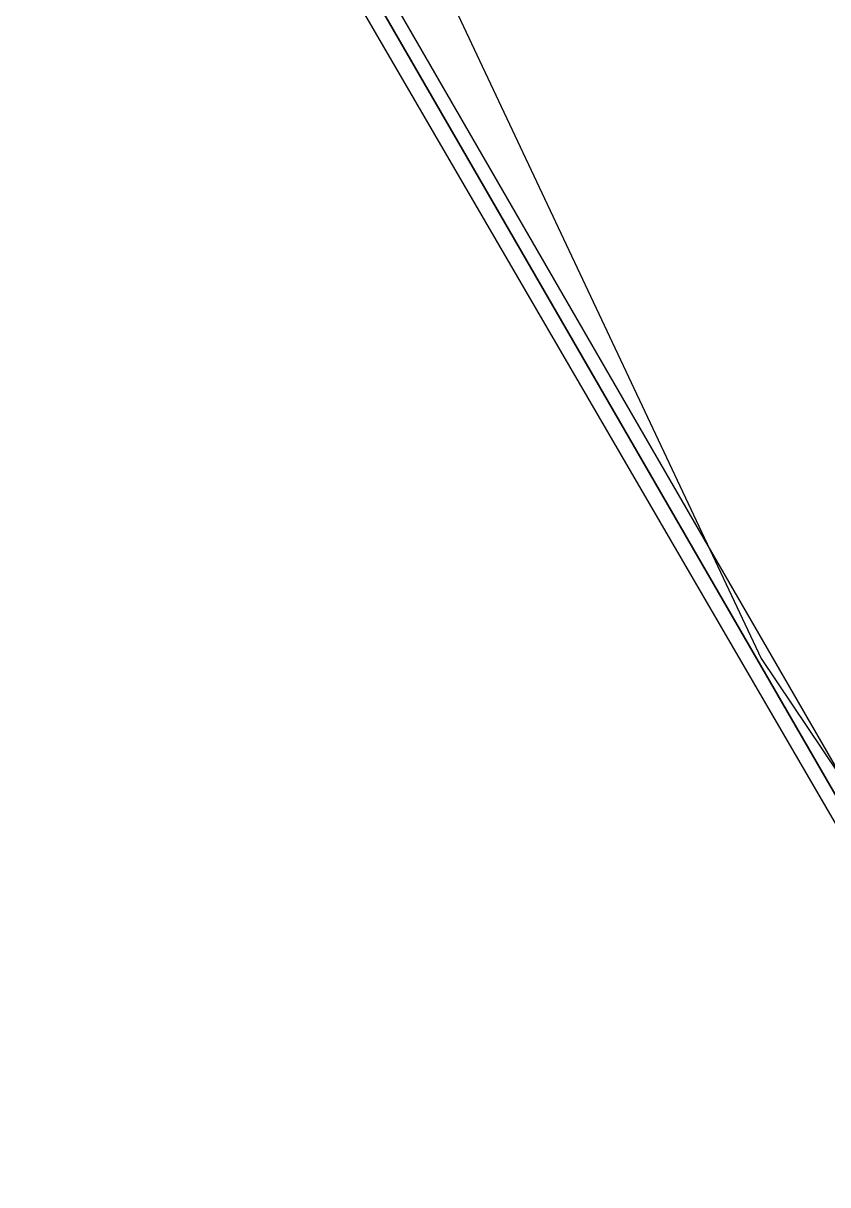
# Model space of a CAD drawing. Header units: feet. Extents: x -84 to 198, y -22 to 181.
# Drawn here: x 22.033 to 23.083, y 28.189 to 29.704 of the extents above; entities that cross this region are included whole.
import ezdxf

# ---------------------------------------------------------------- set-up
doc = ezdxf.new("R2010")
doc.units = ezdxf.units.FT
doc.layers.add('A-LINEA', color=7, linetype='CONTINUOUS')

msp = doc.modelspace()

# ---------------------------------------------------------------- linework, layer by layer
at = {"layer": 'A-LINEA'}
for p, q in [((17.1689, 41.2494), (22.9956, 28.8755)), ((17.1689, 41.2494), (22.9956, 28.8755)), ((22.9956, 28.8755), (26.704, 23.3541)), ((22.9956, 28.8755), (26.704, 23.3541))]:
    msp.add_line(p, q, dxfattribs=at)
for points in [[(23.1467, 28.6044), (21.1733, 32.0178), (21.1867, 32.0311), (23.16, 28.6178), (23.1467, 28.6044)], [(23.1467, 28.6044), (21.1733, 32.0178), (21.1867, 32.0311), (23.16, 28.6178), (23.1467, 28.6044)], [(23.1333, 28.5911), (21.1467, 32.0044), (21.16, 32.0178), (21.1733, 32.0178), (23.1467, 28.6044), (23.1333, 28.5911)], [(23.1333, 28.5911), (21.1467, 32.0044), (21.16, 32.0178), (21.1733, 32.0178), (23.1467, 28.6044), (23.1333, 28.5911)]]:
    msp.add_lwpolyline(points, dxfattribs=at)

doc.saveas('drawing.dxf')
